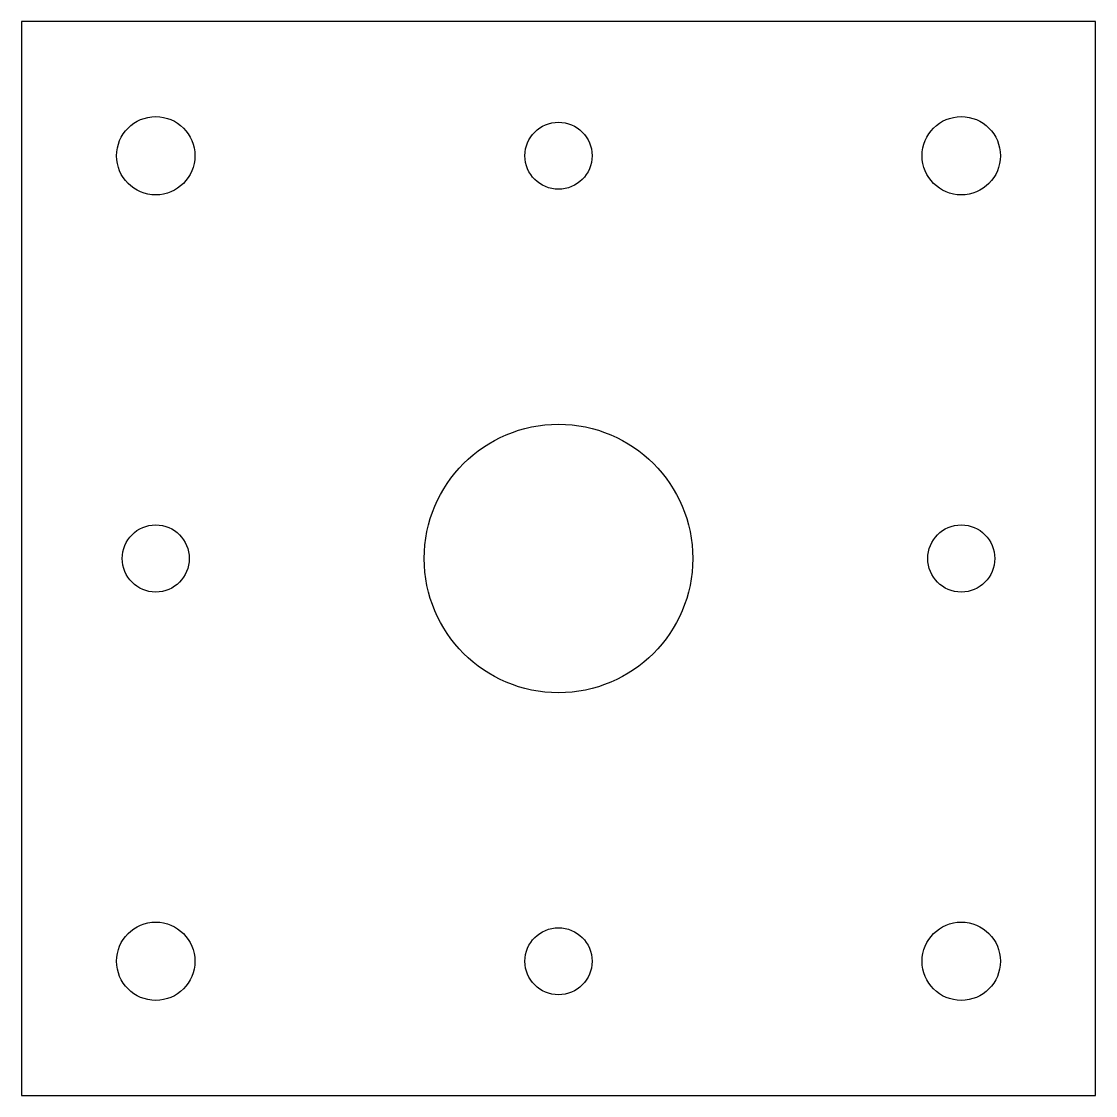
# Model space of a CAD drawing. Extents: x -11.9 to 62, y -17.9 to 26.6.
# Drawn here: x 38.02 to 62.02, y -3.44 to 20.56 of the extents above; entities that cross this region are included whole.
import ezdxf

# ---------------------------------------------------------------- set-up
doc = ezdxf.new("R2010")
doc.units = 0
doc.header["$MEASUREMENT"] = 0
doc.layers.add('LAYER_1', color=7, linetype='CONTINUOUS')

msp = doc.modelspace()

# ---------------------------------------------------------------- linework, layer by layer
at = {"layer": 'LAYER_1', "color": 250}
for points in [[(38.016, 20.56), (38.016, 20.56), (62.016, 20.56), (62.016, 20.56), (62.016, 20.56), (62.016, -3.44), (62.016, -3.44), (62.016, -3.44), (38.016, -3.44), (38.016, -3.44), (38.016, -3.44), (38.016, 20.56), (38.016, 20.56)], [(41.891, 17.56), (41.891, 18.043), (41.499, 18.435), (41.016, 18.435), (40.533, 18.435), (40.141, 18.043), (40.141, 17.56), (40.141, 17.077), (40.533, 16.685), (41.016, 16.685), (41.499, 16.685), (41.891, 17.077), (41.891, 17.56)], [(50.766, 17.56), (50.766, 17.974), (50.43, 18.31), (50.016, 18.31), (49.602, 18.31), (49.266, 17.974), (49.266, 17.56), (49.266, 17.146), (49.602, 16.81), (50.016, 16.81), (50.43, 16.81), (50.766, 17.146), (50.766, 17.56)], [(59.891, 17.56), (59.891, 18.043), (59.499, 18.435), (59.016, 18.435), (58.533, 18.435), (58.141, 18.043), (58.141, 17.56), (58.141, 17.077), (58.533, 16.685), (59.016, 16.685), (59.499, 16.685), (59.891, 17.077), (59.891, 17.56)], [(53.016, 8.56), (53.016, 10.217), (51.673, 11.56), (50.016, 11.56), (48.359, 11.56), (47.016, 10.217), (47.016, 8.56), (47.016, 6.903), (48.359, 5.56), (50.016, 5.56), (51.673, 5.56), (53.016, 6.903), (53.016, 8.56)], [(41.766, 8.56), (41.766, 8.974), (41.43, 9.31), (41.016, 9.31), (40.602, 9.31), (40.266, 8.974), (40.266, 8.56), (40.266, 8.146), (40.602, 7.81), (41.016, 7.81), (41.43, 7.81), (41.766, 8.146), (41.766, 8.56)], [(59.766, 8.56), (59.766, 8.974), (59.43, 9.31), (59.016, 9.31), (58.602, 9.31), (58.266, 8.974), (58.266, 8.56), (58.266, 8.146), (58.602, 7.81), (59.016, 7.81), (59.43, 7.81), (59.766, 8.146), (59.766, 8.56)], [(41.891, -0.44), (41.891, 0.043), (41.499, 0.435), (41.016, 0.435), (40.533, 0.435), (40.141, 0.043), (40.141, -0.44), (40.141, -0.923), (40.533, -1.315), (41.016, -1.315), (41.499, -1.315), (41.891, -0.923), (41.891, -0.44)], [(50.766, -0.44), (50.766, -0.026), (50.43, 0.31), (50.016, 0.31), (49.602, 0.31), (49.266, -0.026), (49.266, -0.44), (49.266, -0.854), (49.602, -1.19), (50.016, -1.19), (50.43, -1.19), (50.766, -0.854), (50.766, -0.44)], [(59.891, -0.44), (59.891, 0.043), (59.499, 0.435), (59.016, 0.435), (58.533, 0.435), (58.141, 0.043), (58.141, -0.44), (58.141, -0.923), (58.533, -1.315), (59.016, -1.315), (59.499, -1.315), (59.891, -0.923), (59.891, -0.44)]]:
    msp.add_open_spline(points, degree=3, knots=[0, 0, 0, 0, 0.25, 0.25, 0.25, 0.5, 0.5, 0.5, 0.75, 0.75, 0.75, 1, 1, 1, 1], dxfattribs=at)

doc.saveas('drawing.dxf')
